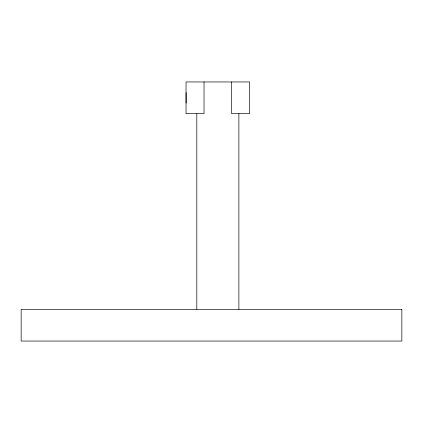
<?xml version="1.0" encoding="UTF-8"?>
<svg xmlns="http://www.w3.org/2000/svg" width="423" height="423" viewBox="0 0 423 423"><rect width="100%" height="100%" fill="white"/><g stroke="black" fill="none" stroke-linecap="round" stroke-linejoin="round"><path stroke-width="0.63" d="M238.879 113.681L238.879 309.319M231.661 81.956L231.661 113.681L249.57 113.681L249.57 81.956L186.035 81.956L186.035 113.681L204.029 113.681L204.029 81.956M196.811 113.681L196.811 309.319M186.12 92.531L186.12 103.106M401.85 309.319L21.15 309.319L21.15 341.044L401.85 341.044L401.85 309.319"/></g></svg>
